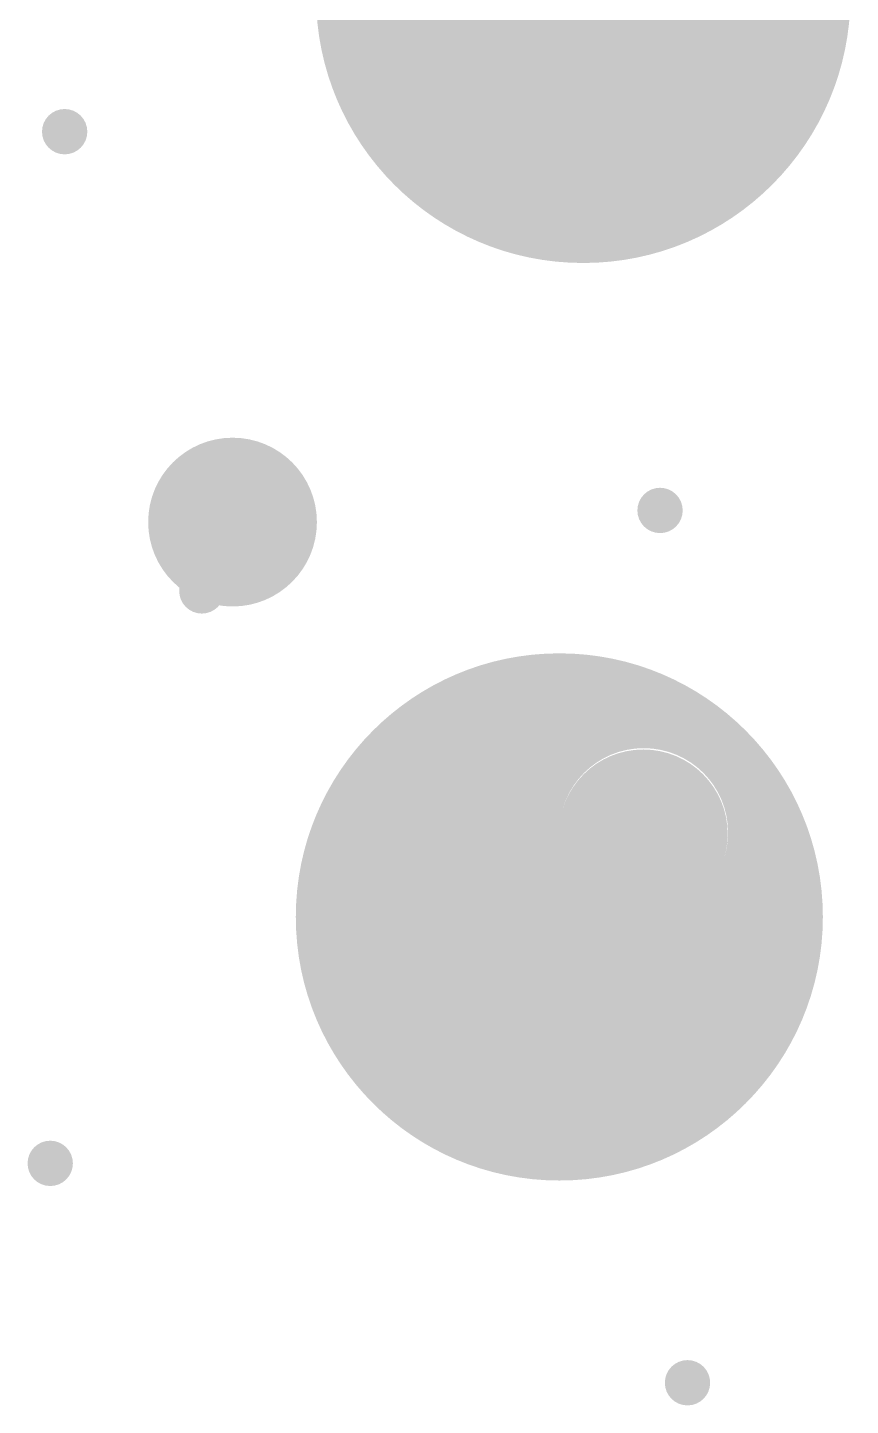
# Model space of a CAD drawing. Header units: millimetres. Extents: x 153 to 500, y 34 to 242.
# Drawn here: x 444.8 to 499.8, y 64.7 to 156.7 of the extents above; entities that cross this region are included whole.
import ezdxf

# ---------------------------------------------------------------- set-up
doc = ezdxf.new("R2010")
doc.units = ezdxf.units.MM
doc.layers.add('snow', color=7, linetype='Continuous')
doc.layers.add('Star', color=7, linetype='Continuous')

msp = doc.modelspace()

# ---------------------------------------------------------------- hatches: boundary and pattern name
at = {"layer": 'snow', "transparency": 33554687}
h = msp.add_hatch(color=256, dxfattribs=at)
h.dxf.hatch_style = 1
h.set_gradient(color1=(255, 255, 255), color2=(199, 200, 202), name='INVSPHERICAL')
edge = h.paths.add_edge_path()
edge.add_arc((447.312, 149.718), 1.514, 0, 360)
h = msp.add_hatch(color=256, dxfattribs=at)
h.dxf.hatch_style = 1
h.set_gradient(color1=(255, 255, 255), color2=(199, 200, 202), name='INVSPHERICAL')
edge = h.paths.add_edge_path()
edge.add_arc((487.082, 124.424), 1.514, 0, 360)
h = msp.add_hatch(color=256, dxfattribs=at)
h.dxf.hatch_style = 1
h.set_gradient(color1=(255, 255, 255), color2=(199, 200, 202), name='INVSPHERICAL')
edge = h.paths.add_edge_path()
edge.add_arc((456.475, 119.051), 1.514, 0, 360)
h = msp.add_hatch(color=256, dxfattribs=at)
h.dxf.hatch_style = 1
h.set_gradient(color1=(255, 255, 255), color2=(199, 200, 202), name='INVSPHERICAL')
edge = h.paths.add_edge_path()
edge.add_arc((446.348, 80.821), 1.514, 0, 360)
h = msp.add_hatch(color=256, dxfattribs=at)
h.dxf.hatch_style = 1
h.set_gradient(color1=(255, 255, 255), color2=(199, 200, 202), name='INVSPHERICAL')
edge = h.paths.add_edge_path()
edge.add_arc((488.916, 66.17), 1.514, 0, 360)
at = {"layer": 'Star', "lineweight": 211, "true_color": 0x991b1e, "transparency": 33554687}
h = msp.add_hatch(color=244, dxfattribs=at)
h.set_gradient(color1=(237, 31, 36), color2=(153, 27, 30), tint=1)
h.paths.add_polyline_path([(467.164, 168.795, -0.102473), (465.486, 165.689, 0.09941), (464.102, 158.798, 1), (499.8, 158.798, 0.73956)])
h = msp.add_hatch(color=244, dxfattribs=at)
h.set_gradient(color1=(237, 31, 36), color2=(153, 27, 30), tint=1)
h.paths.add_polyline_path([(464.161, 123.646, 1), (452.89, 123.646, 1)])
h = msp.add_hatch(color=244, dxfattribs=at)
h.set_gradient(color1=(237, 31, 36), color2=(153, 27, 30), tint=1)
h.paths.add_polyline_path([(462.752, 97.278, 1), (497.958, 97.278, 1)])
h.paths.add_polyline_path([(480.355, 102.913, -1), (491.626, 102.913, -1)], flags=16)
h = msp.add_hatch(color=244, dxfattribs=at)
h.set_gradient(color1=(205, 32, 39), color2=(153, 27, 30), tint=1, name='SPHERICAL')
h.paths.add_polyline_path([(491.6, 102.825, 1), (480.329, 102.825, 1)])

doc.saveas('drawing.dxf')
